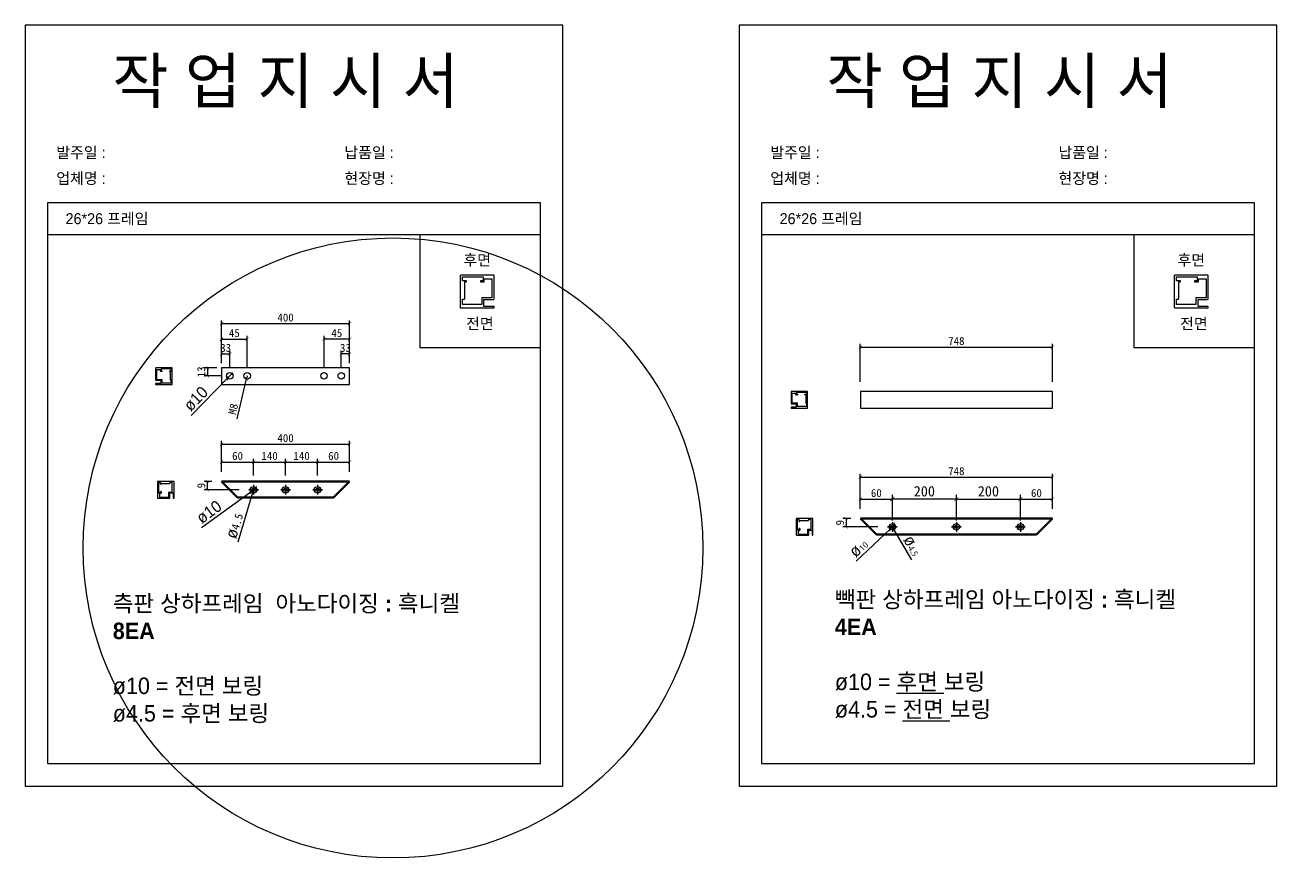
# Model space of a CAD drawing. Header units: millimetres. Extents: x -44117 to 256353, y -2095463 to 65325.
# Drawn here: x 66274 to 70184, y 7382 to 9983 of the extents above; entities that cross this region are included whole.
import ezdxf

# ---------------------------------------------------------------- set-up
doc = ezdxf.new("R2010")
doc.units = ezdxf.units.MM
doc.header["$LTSCALE"] = 10
doc.layers.add('Layer1', color=7, linetype='Continuous', lineweight=70)
doc.dimstyles.new('ISO-25', dxfattribs={"dimtxt": 2.5, "dimasz": 2.5, "dimexe": 1, "dimexo": 1, "dimtad": 1, "dimtxsty": 'Standard', "dimblk": 'ARCHTICK', "dimcen": 2.5, "dimadec": 0, "dimazin": 0, "dimtfac": 1, "dimtmove": 0, "dimatfit": 3, "dimfxl": 0, "dimarcsym": 0})

# ---------------------------------------------------------------- blocks, each defined once
blk = doc.blocks.new('_ArchTick')
at = {"color": 0, "linetype": 'ByBlock', "const_width": 0.15}
blk.add_lwpolyline([(-0.5, -0.5), (0.5, 0.5)], dxfattribs=at)
blk = doc.blocks.new('*D7176')
at = {"color": 0, "lineweight": -2}
for p, q in [((68883, 8472.1), (68883, 8512.8)), ((68883, 8502.8), (68983, 8502.8)), ((68983, 8461.1), (68983, 8512.8))]:
    blk.add_line(p, q, dxfattribs=at)
at = {"layer": 'Defpoints', "color": 0}
for p in [(68983, 8502.8), (68883, 8442.1), (68983, 8431.1)]:
    blk.add_point(p, dxfattribs=at)
at = {"color": 0, "lineweight": -2, "xscale": 10, "yscale": 10, "zscale": 10, "rotation": 180}
blk.add_blockref('_ArchTick', (68883, 8502.8), dxfattribs=at)
at = {"color": 0, "lineweight": -2, "xscale": 10, "yscale": 10, "zscale": 10}
blk.add_blockref('_ArchTick', (68983, 8502.8), dxfattribs=at)
at = {"color": 0, "insert": (68933, 8521.5), "char_height": 25, "attachment_point": 5}
blk.add_mtext('60', dxfattribs=at)
blk = doc.blocks.new('*D7177')
at = {"color": 0, "lineweight": -2}
for p, q in [((68883, 8472.1), (68883, 8581.3)), ((68883, 8571.3), (69483, 8571.3)), ((69483, 8472.1), (69483, 8581.3))]:
    blk.add_line(p, q, dxfattribs=at)
at = {"layer": 'Defpoints', "color": 0}
for p in [(69483, 8571.3), (68883, 8442.1), (69483, 8442.1)]:
    blk.add_point(p, dxfattribs=at)
at = {"color": 0, "lineweight": -2, "xscale": 10, "yscale": 10, "zscale": 10, "rotation": 180}
blk.add_blockref('_ArchTick', (68883, 8571.3), dxfattribs=at)
at = {"color": 0, "lineweight": -2, "xscale": 10, "yscale": 10, "zscale": 10}
blk.add_blockref('_ArchTick', (69483, 8571.3), dxfattribs=at)
at = {"color": 0, "insert": (69183, 8590), "char_height": 25, "attachment_point": 5}
blk.add_mtext('748', dxfattribs=at)
blk = doc.blocks.new('*D7178')
at = {"color": 0, "lineweight": -2}
for p, q in [((68870.1, 8309), (68975.8, 8409.2)), ((68990.3, 8423), (68975.8, 8409.2)), ((68990.3, 8423), (68990.3, 8423))]:
    blk.add_line(p, q, dxfattribs=at)
at = {"layer": 'Defpoints', "color": 0}
for p in [(68975.8, 8409.2), (68990.3, 8423)]:
    blk.add_point(p, dxfattribs=at)
at = {"color": 0, "lineweight": -2, "xscale": 10, "yscale": 10, "zscale": 10}
for p, rotation in [((68975.8, 8409.2), 43.48065296218906), ((68990.3, 8423), 223.4806529621891)]:
    blk.add_blockref('_ArchTick', p, dxfattribs=dict(at, rotation=rotation))
at = {"color": 0, "insert": (68876.9, 8351.2), "char_height": 25, "attachment_point": 5, "rotation": 43.4807}
blk.add_mtext('{\\fGulim|b0|i0|c129|p50;\\H1.4583x;ø\\fMalgun Gothic|b0|i0|c129|p50;\\H0.51429x;10}', dxfattribs=at)
blk = doc.blocks.new('*D7179')
at = {"color": 0, "lineweight": -2}
for p, q in [((68980.5, 8420.4), (68980.5, 8420.4)), ((68980.5, 8420.4), (68985.6, 8411.8)), ((69043.4, 8313.2), (68985.6, 8411.8))]:
    blk.add_line(p, q, dxfattribs=at)
at = {"layer": 'Defpoints', "color": 0}
for p in [(68980.5, 8420.4), (68985.6, 8411.8)]:
    blk.add_point(p, dxfattribs=at)
at = {"color": 0, "lineweight": -2, "xscale": 10, "yscale": 10, "zscale": 10}
for p, rotation in [((68980.5, 8420.4), 300.3861059706713), ((68985.6, 8411.8), 120.3861059706713)]:
    blk.add_blockref('_ArchTick', p, dxfattribs=dict(at, rotation=rotation))
at = {"color": 0, "insert": (69047.3, 8357.8), "char_height": 25, "attachment_point": 5, "rotation": 300.3861}
blk.add_mtext('{\\fGulim|b0|i0|c129|p50;\\H1.4583x;ø\\fMalgun Gothic|b0|i0|c129|p50;\\H0.51429x;4.5}', dxfattribs=at)
blk = doc.blocks.new('*D7183')
at = {"color": 0, "lineweight": -2}
for p, q in [((69383, 8461.1), (69383, 8512.8)), ((69383, 8502.8), (69483, 8502.8)), ((69483, 8472.1), (69483, 8512.8))]:
    blk.add_line(p, q, dxfattribs=at)
at = {"layer": 'Defpoints', "color": 0}
for p in [(69483, 8502.8), (69383, 8431.1), (69483, 8442.1)]:
    blk.add_point(p, dxfattribs=at)
at = {"color": 0, "lineweight": -2, "xscale": 10, "yscale": 10, "zscale": 10, "rotation": 180}
blk.add_blockref('_ArchTick', (69383, 8502.8), dxfattribs=at)
at = {"color": 0, "lineweight": -2, "xscale": 10, "yscale": 10, "zscale": 10}
blk.add_blockref('_ArchTick', (69483, 8502.8), dxfattribs=at)
at = {"color": 0, "insert": (69433, 8521.5), "char_height": 25, "attachment_point": 5}
blk.add_mtext('60', dxfattribs=at)
blk = doc.blocks.new('*D7185')
at = {"color": 0, "lineweight": -2}
for p, q in [((66887.9, 8587.9), (66887.9, 8628.6)), ((66887.9, 8618.6), (66987.9, 8618.6)), ((66987.9, 8576.9), (66987.9, 8628.6))]:
    blk.add_line(p, q, dxfattribs=at)
at = {"layer": 'Defpoints', "color": 0}
for p in [(66987.9, 8618.6), (66887.9, 8557.9), (66987.9, 8546.9)]:
    blk.add_point(p, dxfattribs=at)
at = {"color": 0, "lineweight": -2, "xscale": 10, "yscale": 10, "zscale": 10, "rotation": 180}
blk.add_blockref('_ArchTick', (66887.9, 8618.6), dxfattribs=at)
at = {"color": 0, "lineweight": -2, "xscale": 10, "yscale": 10, "zscale": 10}
blk.add_blockref('_ArchTick', (66987.9, 8618.6), dxfattribs=at)
at = {"color": 0, "insert": (66937.9, 8637.4), "char_height": 25, "attachment_point": 5}
blk.add_mtext('60', dxfattribs=at)
blk = doc.blocks.new('*D7186')
at = {"color": 0, "lineweight": -2}
for p, q in [((66987.9, 8576.9), (66987.9, 8628.6)), ((66987.9, 8618.6), (67087.9, 8618.6)), ((67087.9, 8576.9), (67087.9, 8628.6))]:
    blk.add_line(p, q, dxfattribs=at)
at = {"layer": 'Defpoints', "color": 0}
for p in [(67087.9, 8618.6), (66987.9, 8546.9), (67087.9, 8546.9)]:
    blk.add_point(p, dxfattribs=at)
at = {"color": 0, "lineweight": -2, "xscale": 10, "yscale": 10, "zscale": 10, "rotation": 180}
blk.add_blockref('_ArchTick', (66987.9, 8618.6), dxfattribs=at)
at = {"color": 0, "lineweight": -2, "xscale": 10, "yscale": 10, "zscale": 10}
blk.add_blockref('_ArchTick', (67087.9, 8618.6), dxfattribs=at)
at = {"color": 0, "insert": (67037.9, 8637.4), "char_height": 25, "attachment_point": 5}
blk.add_mtext('140', dxfattribs=at)
blk = doc.blocks.new('*D7187')
at = {"color": 0, "lineweight": -2}
for p, q in [((67087.9, 8576.9), (67087.9, 8628.6)), ((67087.9, 8618.6), (67187.9, 8618.6)), ((67187.9, 8576.9), (67187.9, 8628.6))]:
    blk.add_line(p, q, dxfattribs=at)
at = {"layer": 'Defpoints', "color": 0}
for p in [(67187.9, 8618.6), (67087.9, 8546.9), (67187.9, 8546.9)]:
    blk.add_point(p, dxfattribs=at)
at = {"color": 0, "lineweight": -2, "xscale": 10, "yscale": 10, "zscale": 10, "rotation": 180}
blk.add_blockref('_ArchTick', (67087.9, 8618.6), dxfattribs=at)
at = {"color": 0, "lineweight": -2, "xscale": 10, "yscale": 10, "zscale": 10}
blk.add_blockref('_ArchTick', (67187.9, 8618.6), dxfattribs=at)
at = {"color": 0, "insert": (67137.9, 8637.4), "char_height": 25, "attachment_point": 5}
blk.add_mtext('140', dxfattribs=at)
blk = doc.blocks.new('*D7188')
at = {"color": 0, "lineweight": -2}
for p, q in [((67187.9, 8576.9), (67187.9, 8628.6)), ((67187.9, 8618.6), (67287.9, 8618.6)), ((67287.9, 8587.9), (67287.9, 8628.6))]:
    blk.add_line(p, q, dxfattribs=at)
at = {"layer": 'Defpoints', "color": 0}
for p in [(67287.9, 8618.6), (67187.9, 8546.9), (67287.9, 8557.9)]:
    blk.add_point(p, dxfattribs=at)
at = {"color": 0, "lineweight": -2, "xscale": 10, "yscale": 10, "zscale": 10, "rotation": 180}
blk.add_blockref('_ArchTick', (67187.9, 8618.6), dxfattribs=at)
at = {"color": 0, "lineweight": -2, "xscale": 10, "yscale": 10, "zscale": 10}
blk.add_blockref('_ArchTick', (67287.9, 8618.6), dxfattribs=at)
at = {"color": 0, "insert": (67237.9, 8637.4), "char_height": 25, "attachment_point": 5}
blk.add_mtext('60', dxfattribs=at)
blk = doc.blocks.new('*D7189')
at = {"color": 0, "lineweight": -2}
for p, q in [((66887.9, 8587.9), (66887.9, 8684.3)), ((67287.9, 8587.9), (67287.9, 8684.3)), ((66887.9, 8674.3), (67287.9, 8674.3))]:
    blk.add_line(p, q, dxfattribs=at)
at = {"layer": 'Defpoints', "color": 0}
for p in [(67287.9, 8674.3), (66887.9, 8557.9), (67287.9, 8557.9)]:
    blk.add_point(p, dxfattribs=at)
at = {"color": 0, "lineweight": -2, "xscale": 10, "yscale": 10, "zscale": 10, "rotation": 180}
blk.add_blockref('_ArchTick', (66887.9, 8674.3), dxfattribs=at)
at = {"color": 0, "lineweight": -2, "xscale": 10, "yscale": 10, "zscale": 10}
blk.add_blockref('_ArchTick', (67287.9, 8674.3), dxfattribs=at)
at = {"color": 0, "insert": (67087.9, 8693.1), "char_height": 25, "attachment_point": 5}
blk.add_mtext('400', dxfattribs=at)
blk = doc.blocks.new('*D7195')
at = {"color": 0, "lineweight": -2}
for p, q in [((66857.9, 8557.9), (66833.5, 8557.9)), ((66942.9, 8531.9), (66833.5, 8531.9)), ((66843.5, 8557.9), (66843.5, 8531.9))]:
    blk.add_line(p, q, dxfattribs=at)
at = {"layer": 'Defpoints', "color": 0}
for p in [(66843.5, 8531.9), (66887.9, 8557.9), (66972.9, 8531.9)]:
    blk.add_point(p, dxfattribs=at)
at = {"color": 0, "lineweight": -2, "xscale": 10, "yscale": 10, "zscale": 10}
for p, rotation in [((66843.5, 8557.9), 90), ((66843.5, 8531.9), 270)]:
    blk.add_blockref('_ArchTick', p, dxfattribs=dict(at, rotation=rotation))
at = {"color": 0, "insert": (66824.7, 8544.9), "char_height": 25, "attachment_point": 5, "rotation": 90}
blk.add_mtext('9', dxfattribs=at)
blk = doc.blocks.new('*D7196')
at = {"color": 0, "lineweight": -2}
for p, q in [((66825.8, 8413.7), (66979.8, 8526)), ((66995.9, 8537.8), (66979.8, 8526)), ((66995.9, 8537.8), (66995.9, 8537.8))]:
    blk.add_line(p, q, dxfattribs=at)
at = {"layer": 'Defpoints', "color": 0}
for p in [(66979.8, 8526), (66995.9, 8537.8)]:
    blk.add_point(p, dxfattribs=at)
at = {"color": 0, "lineweight": -2, "xscale": 10, "yscale": 10, "zscale": 10}
for p, rotation in [((66979.8, 8526), 36.10123907346073), ((66995.9, 8537.8), 216.1012390734607)]:
    blk.add_blockref('_ArchTick', p, dxfattribs=dict(at, rotation=rotation))
at = {"color": 0, "insert": (66848.7, 8462.6), "char_height": 25, "attachment_point": 5, "rotation": 36.1012}
blk.add_mtext('{\\fGulim|b0|i0|c129|p50;\\H1.4583x;ø10}', dxfattribs=at)
blk = doc.blocks.new('*D7197')
at = {"color": 0, "lineweight": -2}
for p, q in [((66939.4, 8369.2), (66986.4, 8527.1)), ((66989.3, 8536.7), (66986.4, 8527.1)), ((66989.3, 8536.7), (66989.3, 8536.7))]:
    blk.add_line(p, q, dxfattribs=at)
at = {"layer": 'Defpoints', "color": 0}
for p in [(66986.4, 8527.1), (66989.3, 8536.7)]:
    blk.add_point(p, dxfattribs=at)
at = {"color": 0, "lineweight": -2, "xscale": 10, "yscale": 10, "zscale": 10}
for p, rotation in [((66986.4, 8527.1), 73.42594672676715), ((66989.3, 8536.7), 253.4259467267671)]:
    blk.add_blockref('_ArchTick', p, dxfattribs=dict(at, rotation=rotation))
at = {"color": 0, "insert": (66927.5, 8420), "char_height": 25, "attachment_point": 5, "rotation": 73.4259}
blk.add_mtext('{\\fGulim|b0|i0|c129|p50;\\H1.4583x;ø}4.5', dxfattribs=at)
blk = doc.blocks.new('*D7198')
at = {"color": 0, "lineweight": -2}
for p, q in [((68853, 8442.1), (68828.5, 8442.1)), ((68938, 8416.1), (68828.5, 8416.1)), ((68838.5, 8442.1), (68838.5, 8416.1))]:
    blk.add_line(p, q, dxfattribs=at)
at = {"layer": 'Defpoints', "color": 0}
for p in [(68838.5, 8416.1), (68883, 8442.1), (68968, 8416.1)]:
    blk.add_point(p, dxfattribs=at)
at = {"color": 0, "lineweight": -2, "xscale": 10, "yscale": 10, "zscale": 10}
for p, rotation in [((68838.5, 8442.1), 90), ((68838.5, 8416.1), 270)]:
    blk.add_blockref('_ArchTick', p, dxfattribs=dict(at, rotation=rotation))
at = {"color": 0, "insert": (68819.7, 8429.1), "char_height": 25, "attachment_point": 5, "rotation": 90}
blk.add_mtext('9', dxfattribs=at)
blk = doc.blocks.new('*D7199')
at = {"color": 0, "lineweight": -2}
for p, q in [((66887.9, 8942.3), (66887.9, 9060.7)), ((66887.9, 9050.7), (67287.9, 9050.7)), ((67287.9, 8942.3), (67287.9, 9060.7))]:
    blk.add_line(p, q, dxfattribs=at)
at = {"layer": 'Defpoints', "color": 0}
for p in [(67287.9, 9050.7), (66887.9, 8912.3), (67287.9, 8912.3)]:
    blk.add_point(p, dxfattribs=at)
at = {"color": 0, "lineweight": -2, "xscale": 10, "yscale": 10, "zscale": 10, "rotation": 180}
blk.add_blockref('_ArchTick', (66887.9, 9050.7), dxfattribs=at)
at = {"color": 0, "lineweight": -2, "xscale": 10, "yscale": 10, "zscale": 10}
blk.add_blockref('_ArchTick', (67287.9, 9050.7), dxfattribs=at)
at = {"color": 0, "insert": (67087.9, 9069.5), "char_height": 25, "attachment_point": 5}
blk.add_mtext('400', dxfattribs=at)
blk = doc.blocks.new('*D7200')
at = {"color": 0, "lineweight": -2}
for p, q in [((68883, 8869), (68883, 8987.5)), ((68883, 8977.5), (69483, 8977.5)), ((69483, 8869), (69483, 8987.5))]:
    blk.add_line(p, q, dxfattribs=at)
at = {"layer": 'Defpoints', "color": 0}
for p in [(69483, 8977.5), (68883, 8839), (69483, 8839)]:
    blk.add_point(p, dxfattribs=at)
at = {"color": 0, "lineweight": -2, "xscale": 10, "yscale": 10, "zscale": 10, "rotation": 180}
blk.add_blockref('_ArchTick', (68883, 8977.5), dxfattribs=at)
at = {"color": 0, "lineweight": -2, "xscale": 10, "yscale": 10, "zscale": 10}
blk.add_blockref('_ArchTick', (69483, 8977.5), dxfattribs=at)
at = {"color": 0, "insert": (69183, 8996.2), "char_height": 25, "attachment_point": 5}
blk.add_mtext('748', dxfattribs=at)
blk = doc.blocks.new('*D7214')
at = {"color": 0, "lineweight": -2}
for p, q in [((66793.2, 8764.2), (66906.9, 8880.6)), ((66920.9, 8894.9), (66906.9, 8880.6)), ((66920.9, 8894.9), (66920.9, 8894.9))]:
    blk.add_line(p, q, dxfattribs=at)
at = {"layer": 'Defpoints', "color": 0}
for p in [(66906.9, 8880.6), (66920.9, 8894.9)]:
    blk.add_point(p, dxfattribs=at)
at = {"color": 0, "lineweight": -2, "xscale": 10, "yscale": 10, "zscale": 10}
for p, rotation in [((66906.9, 8880.6), 45.66113851757733), ((66920.9, 8894.9), 225.6611385175773)]:
    blk.add_blockref('_ArchTick', p, dxfattribs=dict(at, rotation=rotation))
at = {"color": 0, "insert": (66807.6, 8816.2), "char_height": 25, "attachment_point": 5, "rotation": 45.6611}
blk.add_mtext('{\\fGulim|b0|i0|c129|p50;\\H1.4583x;ø10}', dxfattribs=at)
blk = doc.blocks.new('*D7215')
at = {"color": 0, "lineweight": -2}
for p, q in [((66872.9, 8912.3), (66833.6, 8912.3)), ((66888.9, 8887.8), (66833.6, 8887.8)), ((66843.6, 8912.3), (66843.6, 8887.8))]:
    blk.add_line(p, q, dxfattribs=at)
at = {"layer": 'Defpoints', "color": 0}
for p in [(66843.6, 8887.8), (66887.9, 8912.3), (66903.9, 8887.8)]:
    blk.add_point(p, dxfattribs=at)
at = {"color": 0, "lineweight": -2, "xscale": 10, "yscale": 10, "zscale": 10}
for p, rotation in [((66843.6, 8912.3), 90), ((66843.6, 8887.8), 270)]:
    blk.add_blockref('_ArchTick', p, dxfattribs=dict(at, rotation=rotation))
at = {"color": 0, "insert": (66824.8, 8900), "char_height": 25, "attachment_point": 5, "rotation": 90}
blk.add_mtext('13', dxfattribs=at)
blk = doc.blocks.new('*D7216')
at = {"color": 0, "lineweight": -2}
for p, q in [((66887.9, 8927.3), (66887.9, 8966)), ((66887.9, 8956), (66913.9, 8956)), ((66913.9, 8912.8), (66913.9, 8966))]:
    blk.add_line(p, q, dxfattribs=at)
at = {"layer": 'Defpoints', "color": 0}
for p in [(66913.9, 8956), (66887.9, 8912.3), (66913.9, 8897.8)]:
    blk.add_point(p, dxfattribs=at)
at = {"color": 0, "lineweight": -2, "xscale": 10, "yscale": 10, "zscale": 10, "rotation": 180}
blk.add_blockref('_ArchTick', (66887.9, 8956), dxfattribs=at)
at = {"color": 0, "lineweight": -2, "xscale": 10, "yscale": 10, "zscale": 10}
blk.add_blockref('_ArchTick', (66913.9, 8956), dxfattribs=at)
at = {"color": 0, "insert": (66900.9, 8974.8), "char_height": 25, "attachment_point": 5}
blk.add_mtext('33', dxfattribs=at)
blk = doc.blocks.new('*D7217')
at = {"color": 0, "lineweight": -2}
for p, q in [((66887.9, 8927.3), (66887.9, 9012.3)), ((66887.9, 9002.3), (66967.9, 9002.3)), ((66967.9, 8912.8), (66967.9, 9012.3))]:
    blk.add_line(p, q, dxfattribs=at)
at = {"layer": 'Defpoints', "color": 0}
for p in [(66967.9, 9002.3), (66887.9, 8912.3), (66967.9, 8897.8)]:
    blk.add_point(p, dxfattribs=at)
at = {"color": 0, "lineweight": -2, "xscale": 10, "yscale": 10, "zscale": 10, "rotation": 180}
blk.add_blockref('_ArchTick', (66887.9, 9002.3), dxfattribs=at)
at = {"color": 0, "lineweight": -2, "xscale": 10, "yscale": 10, "zscale": 10}
blk.add_blockref('_ArchTick', (66967.9, 9002.3), dxfattribs=at)
at = {"color": 0, "insert": (66927.9, 9021), "char_height": 25, "attachment_point": 5}
blk.add_mtext('45', dxfattribs=at)
blk = doc.blocks.new('*D7218')
at = {"color": 0, "lineweight": -2}
for p, q in [((67261.9, 8912.8), (67261.9, 8966)), ((67287.9, 8956), (67261.9, 8956)), ((67287.9, 8927.3), (67287.9, 8966))]:
    blk.add_line(p, q, dxfattribs=at)
at = {"layer": 'Defpoints', "color": 0}
for p in [(67261.9, 8956), (67261.9, 8897.8), (67287.9, 8912.3)]:
    blk.add_point(p, dxfattribs=at)
at = {"color": 0, "lineweight": -2, "xscale": 10, "yscale": 10, "zscale": 10, "rotation": 180}
blk.add_blockref('_ArchTick', (67261.9, 8956), dxfattribs=at)
at = {"color": 0, "lineweight": -2, "xscale": 10, "yscale": 10, "zscale": 10}
blk.add_blockref('_ArchTick', (67287.9, 8956), dxfattribs=at)
at = {"color": 0, "insert": (67274.9, 8974.8), "char_height": 25, "attachment_point": 5}
blk.add_mtext('33', dxfattribs=at)
blk = doc.blocks.new('*D7219')
at = {"color": 0, "lineweight": -2}
for p, q in [((67207.9, 8912.8), (67207.9, 9012.3)), ((67287.9, 9002.3), (67207.9, 9002.3)), ((67287.9, 8927.3), (67287.9, 9012.3))]:
    blk.add_line(p, q, dxfattribs=at)
at = {"layer": 'Defpoints', "color": 0}
for p in [(67207.9, 9002.3), (67207.9, 8897.8), (67287.9, 8912.3)]:
    blk.add_point(p, dxfattribs=at)
at = {"color": 0, "lineweight": -2, "xscale": 10, "yscale": 10, "zscale": 10, "rotation": 180}
blk.add_blockref('_ArchTick', (67207.9, 9002.3), dxfattribs=at)
at = {"color": 0, "lineweight": -2, "xscale": 10, "yscale": 10, "zscale": 10}
blk.add_blockref('_ArchTick', (67287.9, 9002.3), dxfattribs=at)
at = {"color": 0, "insert": (67247.9, 9021), "char_height": 25, "attachment_point": 5}
blk.add_mtext('45', dxfattribs=at)
blk = doc.blocks.new('*D7224')
at = {"color": 0, "lineweight": -2}
for p in [(66936.2, 8753.4), (66967.9, 8887.8)]:
    blk.add_line(p, (66965.6, 8878), dxfattribs=at)
at = {"layer": 'Defpoints', "color": 0}
for p in [(66965.6, 8878), (66967.9, 8887.8)]:
    blk.add_point(p, dxfattribs=at)
at = {"color": 0, "lineweight": -2, "xscale": 10, "yscale": 10, "zscale": 10, "rotation": 76.74817852863761}
blk.add_blockref('_ArchTick', (66965.6, 8878), dxfattribs=at)
at = {"color": 0, "insert": (66924.2, 8784), "char_height": 25, "attachment_point": 5, "rotation": 76.7482}
blk.add_mtext('M8', dxfattribs=at)
blk = doc.blocks.new('*D7365')
at = {"color": 0, "lineweight": -2}
for p, q in [((68983, 8435.6), (68983, 8515.8)), ((69183, 8502.8), (68983, 8502.8)), ((69183, 8435.6), (69183, 8515.8))]:
    blk.add_line(p, q, dxfattribs=at)
at = {"layer": 'Defpoints', "color": 0}
for p in [(68983, 8502.8), (68983, 8416.1), (69183, 8416.1)]:
    blk.add_point(p, dxfattribs=at)
at = {"color": 0, "lineweight": -2, "xscale": 13, "yscale": 13, "zscale": 13, "rotation": 180}
blk.add_blockref('_ArchTick', (68983, 8502.8), dxfattribs=at)
at = {"color": 0, "lineweight": -2, "xscale": 13, "yscale": 13, "zscale": 13}
blk.add_blockref('_ArchTick', (69183, 8502.8), dxfattribs=at)
at = {"color": 0, "insert": (69083, 8527.1), "char_height": 32.5, "attachment_point": 5}
blk.add_mtext('200', dxfattribs=at)
blk = doc.blocks.new('*D7366')
at = {"color": 0, "lineweight": -2}
for p, q in [((69183, 8435.6), (69183, 8515.8)), ((69183, 8502.8), (69383, 8502.8)), ((69383, 8435.6), (69383, 8515.8))]:
    blk.add_line(p, q, dxfattribs=at)
at = {"layer": 'Defpoints', "color": 0}
for p in [(69383, 8502.8), (69183, 8416.1), (69383, 8416.1)]:
    blk.add_point(p, dxfattribs=at)
at = {"color": 0, "lineweight": -2, "xscale": 13, "yscale": 13, "zscale": 13, "rotation": 180}
blk.add_blockref('_ArchTick', (69183, 8502.8), dxfattribs=at)
at = {"color": 0, "lineweight": -2, "xscale": 13, "yscale": 13, "zscale": 13}
blk.add_blockref('_ArchTick', (69383, 8502.8), dxfattribs=at)
at = {"color": 0, "insert": (69283, 8527.1), "char_height": 32.5, "attachment_point": 5}
blk.add_mtext('200', dxfattribs=at)

msp = doc.modelspace()

# ---------------------------------------------------------------- linework, layer by layer
for p, q in [((67884.14215, 9427.76698), (66344.14215, 9427.76698)), ((70114.30453, 9427.76698), (68574.30453, 9427.76698)), ((67884.14215, 9327.76698), (66344.14215, 9327.76698)), ((70114.30453, 9327.76698), (68574.30453, 9327.76698)), ((67640.58656, 9184.68361), (67640.58656, 9196.68361)), ((67640.58656, 9196.68361), (67704.58656, 9196.68361)), ((67704.58656, 9196.68361), (67704.58656, 9184.68361)), ((67708.58656, 9181.88361), (67708.58656, 9190.68361)), ((67708.58656, 9190.68361), (67732.58656, 9190.68361)), ((67732.58656, 9190.68361), (67732.58656, 9131.48361)), ((69870.74894, 9184.68361), (69870.74894, 9196.68361)), ((69870.74894, 9196.68361), (69934.74894, 9196.68361)), ((69934.74894, 9196.68361), (69934.74894, 9184.68361)), ((69938.74894, 9181.88361), (69938.74894, 9190.68361)), ((69938.74894, 9190.68361), (69962.74894, 9190.68361)), ((69962.74894, 9190.68361), (69962.74894, 9131.48361)), ((67651.38656, 9184.68361), (67640.58656, 9184.68361)), ((67646.58656, 9180.68361), (67651.38656, 9180.68361)), ((67646.58656, 9180.68361), (67646.58656, 9126.68361)), ((67652.58656, 9181.88361), (67652.58656, 9183.48361)), ((67696.58656, 9183.48361), (67696.58656, 9181.88361)), ((67704.58656, 9184.68361), (67697.78656, 9184.68361)), ((67697.78656, 9180.68361), (67707.38656, 9180.68361)), ((69881.54894, 9184.68361), (69870.74894, 9184.68361)), ((69876.74894, 9180.68361), (69881.54894, 9180.68361)), ((69876.74894, 9180.68361), (69876.74894, 9126.68361)), ((69882.74894, 9181.88361), (69882.74894, 9183.48361)), ((69926.74894, 9183.48361), (69926.74894, 9181.88361)), ((69934.74894, 9184.68361), (69927.94894, 9184.68361)), ((69927.94894, 9180.68361), (69937.54894, 9180.68361)), ((67640.58656, 9110.68361), (67640.58656, 9126.68361)), ((67640.58656, 9126.68361), (67646.58656, 9126.68361)), ((67700.58656, 9110.68361), (67640.58656, 9110.68361)), ((67700.58656, 9130.28361), (67700.58656, 9125.48361)), ((67700.58656, 9125.48361), (67700.58656, 9110.68361)), ((67700.58656, 9125.48361), (67700.58656, 9125.48361)), ((67706.58656, 9131.48361), (67701.78656, 9131.48361)), ((67732.58656, 9131.48361), (67706.58656, 9131.48361)), ((69870.74894, 9110.68361), (69870.74894, 9126.68361)), ((69870.74894, 9126.68361), (69876.74894, 9126.68361)), ((69930.74894, 9110.68361), (69870.74894, 9110.68361)), ((69930.74894, 9130.28361), (69930.74894, 9125.48361)), ((69930.74894, 9125.48361), (69930.74894, 9110.68361)), ((69930.74894, 9125.48361), (69930.74894, 9125.48361)), ((69936.74894, 9131.48361), (69931.94894, 9131.48361)), ((69962.74894, 9131.48361), (69936.74894, 9131.48361)), ((66696.91851, 8906.26818), (66684.91851, 8906.26818)), ((66684.91851, 8906.26818), (66684.91851, 8876.66818)), ((66684.91851, 8876.66818), (66697.91851, 8876.66818)), ((66696.91851, 8901.86818), (66696.91851, 8906.26818)), ((66702.31851, 8901.26818), (66697.51851, 8901.26818)), ((66697.91851, 8876.66818), (66700.31851, 8876.66818)), ((66730.91851, 8909.26818), (66698.91851, 8909.26818)), ((66698.91851, 8909.26818), (66698.91851, 8903.26818)), ((66698.91851, 8903.26818), (66702.31851, 8903.26818)), ((66702.91851, 8902.66818), (66702.91851, 8901.86818)), ((66724.91851, 8901.86818), (66724.91851, 8902.66818)), ((66725.51851, 8903.26818), (66730.91851, 8903.26818)), ((66727.91851, 8901.26818), (66725.51851, 8901.26818)), ((66727.91851, 8901.26818), (66727.91851, 8874.26818)), ((66730.91851, 8903.26818), (66730.91851, 8909.26818)), ((67287.86533, 8912.26818), (66887.86533, 8912.26818)), ((66887.86533, 8912.26818), (66887.86533, 8860.26818)), ((67287.86533, 8860.26818), (67287.86533, 8912.26818)), ((66700.91851, 8876.06818), (66700.91851, 8873.66818)), ((66700.91851, 8873.66818), (66700.91851, 8866.26818)), ((66700.91851, 8873.66818), (66700.91851, 8873.66818)), ((66700.91851, 8866.26818), (66730.91851, 8866.26818)), ((66730.91851, 8874.26818), (66727.91851, 8874.26818)), ((66730.91851, 8866.26818), (66730.91851, 8874.26818)), ((66887.86533, 8860.26818), (67287.86533, 8860.26818)), ((69483.04013, 8839.0136), (68883.04013, 8839.0136)), ((68883.04013, 8839.0136), (68883.04013, 8787.0136)), ((69483.04013, 8787.0136), (69483.04013, 8839.0136)), ((68681.54171, 8833.0136), (68669.54171, 8833.0136)), ((68669.54171, 8833.0136), (68669.54171, 8803.4136)), ((68669.54171, 8803.4136), (68682.54171, 8803.4136)), ((68681.54171, 8828.6136), (68681.54171, 8833.0136)), ((68686.94171, 8828.0136), (68682.14171, 8828.0136)), ((68682.54171, 8803.4136), (68684.94171, 8803.4136)), ((68715.54171, 8836.0136), (68683.54171, 8836.0136)), ((68683.54171, 8836.0136), (68683.54171, 8830.0136)), ((68683.54171, 8830.0136), (68686.94171, 8830.0136)), ((68685.54171, 8802.8136), (68685.54171, 8800.4136)), ((68685.54171, 8800.4136), (68685.54171, 8793.0136)), ((68685.54171, 8800.4136), (68685.54171, 8800.4136)), ((68687.54171, 8829.4136), (68687.54171, 8828.6136)), ((68709.54171, 8828.6136), (68709.54171, 8829.4136)), ((68710.14171, 8830.0136), (68715.54171, 8830.0136)), ((68712.54171, 8828.0136), (68710.14171, 8828.0136)), ((68712.54171, 8828.0136), (68712.54171, 8801.0136)), ((68715.54171, 8801.0136), (68712.54171, 8801.0136)), ((68715.54171, 8830.0136), (68715.54171, 8836.0136)), ((68715.54171, 8793.0136), (68715.54171, 8801.0136)), ((68685.54171, 8793.0136), (68715.54171, 8793.0136)), ((68883.04013, 8787.0136), (69483.04013, 8787.0136)), ((66696.96981, 8554.92785), (66690.96981, 8554.92785)), ((66690.96981, 8554.92785), (66690.96981, 8522.92785)), ((66696.96981, 8549.52785), (66696.96981, 8554.92785)), ((66696.96981, 8522.92785), (66696.96981, 8526.32785)), ((66698.36981, 8548.92785), (66697.56981, 8548.92785)), ((66697.56981, 8526.92785), (66698.36981, 8526.92785)), ((66698.96981, 8551.92785), (66698.96981, 8549.52785)), ((66698.96981, 8551.92785), (66725.96981, 8551.92785)), ((66698.96981, 8526.32785), (66698.96981, 8521.52785)), ((66723.56981, 8521.92785), (66723.56981, 8524.32785)), ((66724.16981, 8524.92785), (66726.56981, 8524.92785)), ((66733.96981, 8554.92785), (66725.96981, 8554.92785)), ((66725.96981, 8554.92785), (66725.96981, 8551.92785)), ((66726.56981, 8524.92785), (66733.96981, 8524.92785)), ((66726.56981, 8524.92785), (66726.56981, 8524.92785)), ((66733.96981, 8524.92785), (66733.96981, 8554.92785)), ((66690.96981, 8522.92785), (66696.96981, 8522.92785)), ((66698.36981, 8520.92785), (66693.96981, 8520.92785)), ((66693.96981, 8520.92785), (66693.96981, 8508.92785)), ((66693.96981, 8508.92785), (66723.56981, 8508.92785)), ((66723.56981, 8508.92785), (66723.56981, 8521.92785)), ((68692.14461, 8439.09518), (68686.14461, 8439.09518)), ((68686.14461, 8439.09518), (68686.14461, 8407.09518)), ((68686.14461, 8407.09518), (68692.14461, 8407.09518)), ((68692.14461, 8433.69518), (68692.14461, 8439.09518)), ((68692.14461, 8407.09518), (68692.14461, 8410.49518)), ((68693.54461, 8433.09518), (68692.74461, 8433.09518)), ((68692.74461, 8411.09518), (68693.54461, 8411.09518)), ((68694.14461, 8436.09518), (68694.14461, 8433.69518)), ((68694.14461, 8436.09518), (68721.14461, 8436.09518)), ((68694.14461, 8410.49518), (68694.14461, 8405.69518)), ((68718.74461, 8406.09518), (68718.74461, 8408.49518)), ((68719.34461, 8409.09518), (68721.74461, 8409.09518)), ((68729.14461, 8439.09518), (68721.14461, 8439.09518)), ((68721.14461, 8439.09518), (68721.14461, 8436.09518)), ((68721.74461, 8409.09518), (68729.14461, 8409.09518)), ((68721.74461, 8409.09518), (68721.74461, 8409.09518)), ((68729.14461, 8409.09518), (68729.14461, 8439.09518)), ((68693.54461, 8405.09518), (68689.14461, 8405.09518)), ((68689.14461, 8405.09518), (68689.14461, 8393.09518)), ((68689.14461, 8393.09518), (68718.74461, 8393.09518)), ((68718.74461, 8393.09518), (68718.74461, 8406.09518))]:
    msp.add_line(p, q)
at = {"lineweight": 30}
for p, q in [((66987.86533, 8546.92785), (66987.86533, 8516.92785)), ((67087.86533, 8546.92785), (67087.86533, 8516.92785)), ((67187.86533, 8546.92785), (67187.86533, 8516.92785)), ((68983.04013, 8431.09518), (68983.04013, 8401.09518)), ((69183.04013, 8431.09518), (69183.04013, 8401.09518)), ((69383.04013, 8431.09518), (69383.04013, 8401.09518))]:
    msp.add_line(p, q, dxfattribs=at)
for points in [[(66274.14215, 7606.9367), (67954.14215, 7606.9367), (67954.14215, 9982.9367), (66274.14215, 9982.9367)], [(68504.30453, 7606.9367), (70184.30453, 7606.9367), (70184.30453, 9982.9367), (68504.30453, 9982.9367)], [(67884.14215, 9327.76698), (67507.19339, 9327.76698), (67507.19339, 8976.16002), (67884.14215, 8976.16002)], [(70114.30453, 9327.76698), (69737.35577, 9327.76698), (69737.35577, 8976.16002), (70114.30453, 8976.16002)]]:
    msp.add_lwpolyline(points, close=True)
for points in [[(66344.14215, 9427.76698), (66344.14215, 7676.9367), (67884.14215, 7676.9367), (67884.14215, 9427.76698)], [(68574.30453, 9427.76698), (68574.30453, 7676.9367), (70114.30453, 7676.9367), (70114.30453, 9427.76698)]]:
    msp.add_lwpolyline(points)
for points in [[(67737.38656, 9104.68413, -0.4142135624), (67738.58656, 9103.48413), (67738.58656, 9099.88361, -0.4142135624), (67737.38656, 9098.68361), (67636.58656, 9098.68361, -0.4142135624), (67634.58656, 9100.68361), (67634.58656, 9200.68361, -0.4142135624), (67636.58656, 9202.68361), (67736.58656, 9202.68361, -0.4142135624), (67738.58656, 9200.68361), (67738.58656, 9127.48361, -0.4142135624), (67736.58656, 9125.48361), (67706.58656, 9125.48361), (67706.58656, 9104.68361), (67737.38656, 9104.68361)], [(69967.54894, 9104.68413, -0.4142135624), (69968.74894, 9103.48413), (69968.74894, 9099.88361, -0.4142135624), (69967.54894, 9098.68361), (69866.74894, 9098.68361, -0.4142135624), (69864.74894, 9100.68361), (69864.74894, 9200.68361, -0.4142135624), (69866.74894, 9202.68361), (69966.74894, 9202.68361, -0.4142135624), (69968.74894, 9200.68361), (69968.74894, 9127.48361, -0.4142135624), (69966.74894, 9125.48361), (69936.74894, 9125.48361), (69936.74894, 9104.68361), (69967.54894, 9104.68361)], [(66682.51851, 8863.26844, 0.4142135624), (66681.91851, 8862.66844), (66681.91851, 8860.86818, 0.4142135624), (66682.51851, 8860.26818), (66732.91851, 8860.26818, 0.4142135624), (66733.91851, 8861.26818), (66733.91851, 8911.26818, 0.4142135624), (66732.91851, 8912.26818), (66682.91851, 8912.26818, 0.4142135624), (66681.91851, 8911.26818), (66681.91851, 8874.66818, 0.4142135624), (66682.91851, 8873.66818), (66697.91851, 8873.66818), (66697.91851, 8863.26818), (66682.51851, 8863.26818)], [(68667.14171, 8790.01386, 0.4142135624), (68666.54171, 8789.41386), (68666.54171, 8787.6136, 0.4142135624), (68667.14171, 8787.0136), (68717.54171, 8787.0136, 0.4142135624), (68718.54171, 8788.0136), (68718.54171, 8838.0136, 0.4142135624), (68717.54171, 8839.0136), (68667.54171, 8839.0136, 0.4142135624), (68666.54171, 8838.0136), (68666.54171, 8801.4136, 0.4142135624), (68667.54171, 8800.4136), (68682.54171, 8800.4136), (68682.54171, 8790.0136), (68667.14171, 8790.0136)], [(66736.96955, 8506.52785, 0.4142135624), (66737.56955, 8505.92785), (66739.36981, 8505.92785, 0.4142135624), (66739.96981, 8506.52785), (66739.96981, 8556.92785, 0.4142135624), (66738.96981, 8557.92785), (66688.96981, 8557.92785, 0.4142135624), (66687.96981, 8556.92785), (66687.96981, 8506.92785, 0.4142135624), (66688.96981, 8505.92785), (66725.56981, 8505.92785, 0.4142135624), (66726.56981, 8506.92785), (66726.56981, 8521.92785), (66736.96981, 8521.92785), (66736.96981, 8506.52785)], [(68732.14435, 8390.69518, 0.4142135624), (68732.74435, 8390.09518), (68734.54461, 8390.09518, 0.4142135624), (68735.14461, 8390.69518), (68735.14461, 8441.09518, 0.4142135624), (68734.14461, 8442.09518), (68684.14461, 8442.09518, 0.4142135624), (68683.14461, 8441.09518), (68683.14461, 8391.09518, 0.4142135624), (68684.14461, 8390.09518), (68720.74461, 8390.09518, 0.4142135624), (68721.74461, 8391.09518), (68721.74461, 8406.09518), (68732.14461, 8406.09518), (68732.14461, 8390.69518)]]:
    msp.add_lwpolyline(points, format="xyb")
for points in [[(67002.86533, 8531.92785), (66972.86533, 8531.92785)], [(67102.86533, 8531.92785), (67072.86533, 8531.92785)], [(67202.86533, 8531.92785), (67172.86533, 8531.92785)], [(68998.04013, 8416.09518), (68968.04013, 8416.09518)], [(69198.04013, 8416.09518), (69168.04013, 8416.09518)], [(69398.04013, 8416.09518), (69368.04013, 8416.09518)]]:
    msp.add_lwpolyline(points, close=True, dxfattribs=at)
for centre, radius in [((67423.41208, 8350.18782), 967.84843), ((66913.86533, 8887.76818), 10), ((66967.86533, 8887.76818), 10), ((67207.86533, 8887.76818), 10), ((67261.86533, 8887.76818), 10)]:
    msp.add_circle(centre, radius)
for centre, radius in [((66987.86533, 8531.92785), 10), ((66987.86533, 8531.92785), 5), ((67087.86533, 8531.92785), 10), ((67087.86533, 8531.92785), 5), ((67187.86533, 8531.92785), 10), ((67187.86533, 8531.92785), 5), ((68983.04013, 8416.09518), 10), ((68983.04013, 8416.09518), 5), ((69183.04013, 8416.09518), 10), ((69183.04013, 8416.09518), 5), ((69383.04013, 8416.09518), 10), ((69383.04013, 8416.09518), 5)]:
    msp.add_circle(centre, radius, dxfattribs=at)
for centre, radius, start, end in [((67651.38656, 9183.48361), 1.2, 360, 90), ((67651.38656, 9181.88361), 1.2, 270, 0), ((67697.78656, 9183.48361), 1.2, 90, 180), ((67697.78656, 9181.88361), 1.2, 180, 270), ((67707.38656, 9181.88361), 1.2, 270, 0), ((69881.54894, 9183.48361), 1.2, 360, 90), ((69881.54894, 9181.88361), 1.2, 270, 0), ((69927.94894, 9183.48361), 1.2, 90, 180), ((69927.94894, 9181.88361), 1.2, 180, 270), ((69937.54894, 9181.88361), 1.2, 270, 0), ((67701.78656, 9130.28361), 1.2, 90, 180), ((69931.94894, 9130.28361), 1.2, 90, 180), ((66697.51851, 8901.86818), 0.6, 180, 270), ((66700.31851, 8876.06818), 0.6, 0, 90), ((66702.31851, 8902.66818), 0.6, 0, 90), ((66702.31851, 8901.86818), 0.6, 270, 0), ((66725.51851, 8902.66818), 0.6, 90, 180), ((66725.51851, 8901.86818), 0.6, 180, 270), ((68682.14171, 8828.6136), 0.6, 180, 270), ((68684.94171, 8802.8136), 0.6, 0, 90), ((68686.94171, 8829.4136), 0.6, 0, 90), ((68686.94171, 8828.6136), 0.6, 270, 0), ((68710.14171, 8829.4136), 0.6, 90, 180), ((68710.14171, 8828.6136), 0.6, 180, 270), ((66697.56981, 8549.52785), 0.6, 180, 270), ((66697.56981, 8526.32785), 0.6, 90, 180), ((66698.36981, 8549.52785), 0.6, 270, 0), ((66698.36981, 8526.32785), 0.6, 0, 90), ((66724.16981, 8524.32785), 0.6, 90, 180), ((66698.36981, 8521.52785), 0.6, 270, 0), ((68692.74461, 8433.69518), 0.6, 180, 270), ((68692.74461, 8410.49518), 0.6, 90, 180), ((68693.54461, 8433.69518), 0.6, 270, 0), ((68693.54461, 8410.49518), 0.6, 0, 90), ((68719.34461, 8408.49518), 0.6, 90, 180), ((68693.54461, 8405.69518), 0.6, 270, 0)]:
    msp.add_arc(centre, radius, start, end)
at = {"layer": 'Layer1'}
for p, q in [((66937.86533, 8507.92785), (66887.86533, 8557.92785)), ((67237.86533, 8507.92785), (67287.86533, 8557.92785)), ((68933.04013, 8392.09518), (68883.04013, 8442.09518)), ((69433.04013, 8392.09518), (69483.04013, 8442.09518))]:
    msp.add_line(p, q, dxfattribs=at)
for points in [[(67287.86533, 8557.92785), (66887.86533, 8557.92785)], [(67237.86533, 8507.92785), (66937.86533, 8507.92785)], [(69483.04013, 8442.09518), (68883.04013, 8442.09518)], [(69433.04013, 8392.09518), (68933.04013, 8392.09518)]]:
    msp.add_lwpolyline(points, dxfattribs=at)

# ---------------------------------------------------------------- texts
at = {"attachment_point": 1}
for s, heights, insert, char_height in [('{\\fGulim|b0|i0|c129|p50;작 업 지 시 서}', [-155.84554], (66546.94875, 9878.77419), 140), ('{\\fGulim|b0|i0|c129|p50;작 업 지 시 서}', [-155.84554], (68777.11114, 9878.77419), 140), ('{\\fGulim|b0|i0|c129|p50;발주일 :}', [-38.18216], (66371.7394, 9602.05377), 34.3), ('{\\fGulim|b0|i0|c129|p50;납품일 :}', [-37.67976], (67271.71738, 9602.05377), 34.3), ('{\\fGulim|b0|i0|c129|p50;발주일 :}', [-38.18216], (68601.90178, 9602.05377), 34.3), ('{\\fGulim|b0|i0|c129|p50;납품일 :}', [-37.67976], (69501.87976, 9602.05377), 34.3), ('{\\fGulim|b0|i0|c129|p50;업체명 : }', [-38.2735], (66371.7394, 9521.39759), 34.3), ('{\\fGulim|b0|i0|c129|p50;현장명 : }', [-38.2735], (67271.71738, 9521.39759), 34.3), ('{\\fGulim|b0|i0|c129|p50;업체명 : }', [-38.2735], (68601.90178, 9521.39759), 34.3), ('{\\fGulim|b0|i0|c129|p50;현장명 : }', [-38.2735], (69501.87976, 9521.39759), 34.3), ('{\\fGulim|b0|i0|c129|p50;26*26 프레임}', [-38.22783], (66400.70198, 9395.52901), 34.3), ('{\\fGulim|b0|i0|c129|p50;26*26 프레임}', [-38.22783], (68630.86437, 9395.52901), 34.3), ('{\\fGulim|b0|i0|c129|p50;후면}', [-38.18216], (67643.43864, 9266.05872), 34.3), ('{\\fGulim|b0|i0|c129|p50;후면}', [-38.18216], (69873.60103, 9266.05872), 34.3), ('{\\fGulim|b0|i0|c129|p50;전면}', [-37.08602], (67651.63251, 9067.69902), 34.3), ('{\\fGulim|b0|i0|c129|p50;전면}', [-37.08602], (69881.79489, 9067.69902), 34.3), ('{\\fGulim|b1|i0|c129|p50;빽판 상하프레임 아노다이징 : 흑니켈\\P4EA\\P\\fGulim|b0|i0|c129|p50;\\Pø10 = \\fGulim|b1|i0|c129|p50;\\L후면\\fGulim|b0|i0|c129|p50;\\l 보링\\Pø4.5 = \\fGulim|b1|i0|c129|p50;\\L전면\\fGulim|b0|i0|c129|p50;\\l 보링}', [-411.91664], (68803.46975, 8215.39127), 51.45), ('{\\fGulim|b1|i0|c129|p50;측판 상하프레임  아노다이징 : 흑니켈\\P8EA\\P\\fGulim|b0|i0|c129|p50;\\Pø10 = 전면 보링\\Pø4.5 = 후면 보링}', [-405.73762], (66548.20331, 8202.78358), 51.45)]:
    msp.add_mtext_dynamic_manual_height_columns(s, width=3307.3198183, gutter_width=12.5, heights=heights, dxfattribs=dict(at, insert=insert, char_height=char_height))

# ---------------------------------------------------------------- dimensions: what is measured, and where the dimension line sits
for base, p1, p2, override, picture, middle in [((67287.86533, 9050.71421), (66887.86533, 8912.26818), (67287.86533, 8912.26818), {"dimscale": 10, "dimasz": 1, "dimexo": 3}, '*D7199', (67087.86533, 9069.46421)), ((67287.86533, 8674.3473), (66887.86533, 8557.92785), (67287.86533, 8557.92785), {"dimscale": 10, "dimasz": 1, "dimexo": 3}, '*D7189', (67087.86533, 8693.0973)), ((68983.04013, 8502.75924), (69183.04013, 8416.09518), (68983.04013, 8416.09518), {"dimscale": 13, "dimasz": 1, "dimexo": 1.5}, '*D7365', (69083.04013, 8527.13424)), ((69383.04013, 8502.75924), (69183.04013, 8416.09518), (69383.04013, 8416.09518), {"dimscale": 13, "dimasz": 1, "dimexo": 1.5}, '*D7366', (69283.04013, 8527.13424))]:
    dim = msp.add_linear_dim(base=base, p1=p1, p2=p2, dimstyle='ISO-25', override=override)
    dim.commit()
    dim.dimension.update_dxf_attribs({"geometry": picture, "text_midpoint": middle})
for base, p1, p2, text, override, picture, middle in [((66967.86533, 9002.27362), (66887.86533, 8912.26818), (66967.86533, 8897.76818), '45', {"dimscale": 10, "dimasz": 1, "dimexo": 1.5}, '*D7217', (66927.86533, 9021.02362)), ((69483.04013, 8977.45964), (68883.04013, 8839.0136), (69483.04013, 8839.0136), '748', {"dimscale": 10, "dimasz": 1, "dimexo": 3}, '*D7200', (69183.04013, 8996.20964)), ((66987.86533, 8618.63585), (66887.86533, 8557.92785), (66987.86533, 8546.92785), '60', {"dimscale": 10, "dimasz": 1, "dimexo": 3}, '*D7185', (66937.86533, 8637.38585)), ((67087.86533, 8618.63585), (66987.86533, 8546.92785), (67087.86533, 8546.92785), '140', {"dimscale": 10, "dimasz": 1, "dimexo": 3, "dimtmove": 1}, '*D7186', (67037.86533, 8637.38585)), ((67187.86533, 8618.63585), (67087.86533, 8546.92785), (67187.86533, 8546.92785), '140', {"dimscale": 10, "dimasz": 1, "dimexo": 3, "dimtmove": 1}, '*D7187', (67137.86533, 8637.38585)), ((67287.86533, 8618.63585), (67187.86533, 8546.92785), (67287.86533, 8557.92785), '60', {"dimscale": 10, "dimasz": 1, "dimexo": 3, "dimtmove": 1}, '*D7188', (67237.86533, 8637.38585)), ((69483.04013, 8571.28478), (68883.04013, 8442.09518), (69483.04013, 8442.09518), '748', {"dimscale": 10, "dimasz": 1, "dimexo": 3}, '*D7177', (69183.04013, 8590.03478)), ((68983.04013, 8502.75924), (68883.04013, 8442.09518), (68983.04013, 8431.09518), '60', {"dimscale": 10, "dimasz": 1, "dimexo": 3}, '*D7176', (68933.04013, 8521.50924)), ((69483.04013, 8502.75924), (69383.04013, 8431.09518), (69483.04013, 8442.09518), '60', {"dimscale": 10, "dimasz": 1, "dimexo": 3, "dimtmove": 1}, '*D7183', (69433.04013, 8521.50924))]:
    dim = msp.add_linear_dim(base=base, p1=p1, p2=p2, text=text, dimstyle='ISO-25', override=override)
    dim.commit()
    dim.dimension.update_dxf_attribs({"geometry": picture, "text_midpoint": middle})
dim = msp.add_linear_dim(base=(67207.86533, 9002.27362), p1=(67287.86533, 8912.26818), p2=(67207.86533, 8897.76818), angle=180, text='45', dimstyle='ISO-25', override={"dimscale": 10, "dimasz": 1, "dimexo": 1.5})
dim.commit()
dim.dimension.update_dxf_attribs({"geometry": '*D7219', "text_midpoint": (67247.86533, 9021.02362)})
dim = msp.add_linear_dim(base=(66913.86533, 8956.00325), p1=(66887.86533, 8912.26818), p2=(66913.86533, 8897.76818), text='33', dimstyle='ISO-25', override={"dimscale": 10, "dimasz": 1, "dimexo": 1.5})
dim.commit()
dim.dimension.update_dxf_attribs({"geometry": '*D7216', "text_midpoint": (66900.86533, 8956.00325), "dimtype": 160})
for base, p1, p2, angle, text, override, picture, middle in [((67261.86533, 8956.00325), (67287.86533, 8912.26818), (67261.86533, 8897.76818), 180, '33', {"dimscale": 10, "dimasz": 1, "dimexo": 1.5}, '*D7218', (67274.86533, 8956.00325)), ((66843.58811, 8887.76818), (66887.86533, 8912.26818), (66903.86533, 8887.76818), 90, '13', {"dimscale": 10, "dimasz": 1, "dimexo": 1.5}, '*D7215', (66843.58811, 8900.01818)), ((66843.47988, 8531.92785), (66887.86533, 8557.92785), (66972.86533, 8531.92785), 90, '9', {"dimscale": 10, "dimasz": 1, "dimexo": 3}, '*D7195', (66843.47988, 8544.92785)), ((68838.48863, 8416.09518), (68883.04013, 8442.09518), (68968.04013, 8416.09518), 90, '9', {"dimscale": 10, "dimasz": 1, "dimexo": 3}, '*D7198', (68838.48863, 8429.09518))]:
    dim = msp.add_linear_dim(base=base, p1=p1, p2=p2, angle=angle, text=text, dimstyle='ISO-25', override=override)
    dim.commit()
    dim.dimension.update_dxf_attribs({"geometry": picture, "text_midpoint": middle, "dimtype": 160})
for p1, p2, text, override, picture, middle in [((66920.85434, 8894.92036), (66906.87633, 8880.61599), '{\\fGulim|b0|i0|c129|p50;\\H1.4583x;ø10}', {"dimscale": 10, "dimasz": 1, "dimexo": 1.5}, '*D7214', (66826.18585, 8798.04151)), ((66995.9451, 8537.81999), (66979.78556, 8526.03572), '{\\fGulim|b0|i0|c129|p50;\\H1.4583x;ø10}', {"dimscale": 10, "dimasz": 1, "dimexo": 3}, '*D7196', (66863.98128, 8441.58594)), ((66989.2916, 8536.72011), (66986.43906, 8527.13559), '{\\fGulim|b0|i0|c129|p50;\\H1.4583x;ø}4.5', {"dimscale": 10, "dimasz": 1, "dimexo": 3}, '*D7197', (66952.33833, 8412.55748)), ((68990.29619, 8422.97628), (68975.78406, 8409.21409), '{\\fGulim|b0|i0|c129|p50;\\H1.4583x;ø\\fMalgun Gothic|b0|i0|c129|p50;\\H0.51429x;10}', {"dimscale": 10, "dimasz": 1, "dimexo": 3}, '*D7178', (68894.78799, 8332.40365)), ((68980.511, 8420.40836), (68985.56925, 8411.782), '{\\fGulim|b0|i0|c129|p50;\\H1.4583x;ø\\fMalgun Gothic|b0|i0|c129|p50;\\H0.51429x;4.5}', {"dimscale": 10, "dimasz": 1, "dimexo": 3}, '*D7179', (69024.90537, 8344.69793))]:
    dim = msp.add_diameter_dim_2p(p1=p1, p2=p2, text=text, dimstyle='ISO-25', override=override)
    dim.commit()
    dim.dimension.update_dxf_attribs({"geometry": picture, "text_midpoint": middle, "dimtype": 163})
dim = msp.add_radius_dim(center=(66967.86533, 8887.76818), mpoint=(66965.57302, 8878.03446), text='M8', dimstyle='ISO-25', override={"dimscale": 10, "dimasz": 1, "dimexo": 1.5})
dim.commit()
dim.dimension.update_dxf_attribs({"geometry": '*D7224', "text_midpoint": (66942.42354, 8779.73615), "dimtype": 164})

doc.saveas('drawing.dxf')
